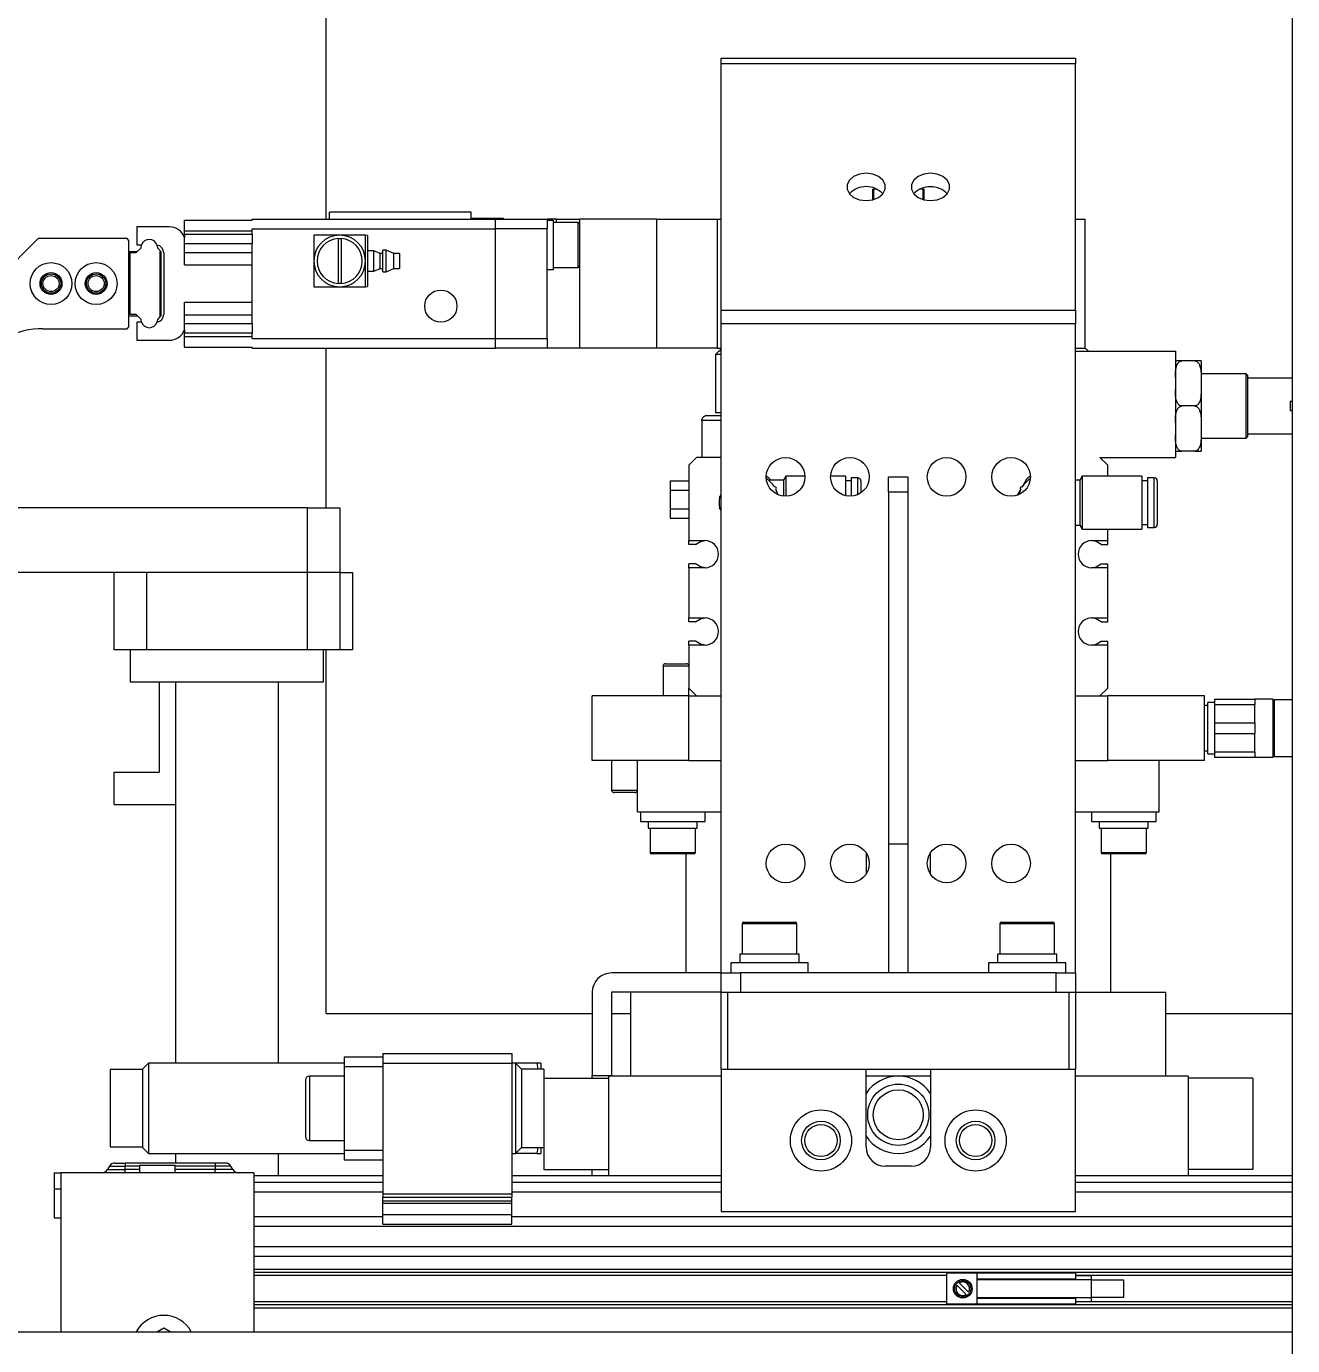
# Model space of a CAD drawing. Header units: millimetres. Extents: x 169 to 14583, y -399 to 10804.
# Drawn here: x 6304.8 to 6501.3, y 1994.6 to 2199.4 of the extents above; entities that cross this region are included whole.
import ezdxf

# ---------------------------------------------------------------- set-up
doc = ezdxf.new("R2010")
doc.units = ezdxf.units.MM
doc.header["$LTSCALE"] = 35
doc.layers.add('1', color=70, linetype='Continuous')
doc.styles.add('SLDTEXTSTYLE2', font='TXT', dxfattribs={"width": 0.7})
doc.dimstyles.new('SLDDIMSTYLE2', dxfattribs={"dimtxt": 105.988363, "dimasz": 26.25, "dimexe": 0, "dimexo": 0.0625, "dimgap": 26.497091, "dimtad": 0, "dimtih": 1, "dimtoh": 1, "dimdec": 0, "dimrnd": 1e-09, "dimzin": 12, "dimdsep": 46, "dimtxsty": 'SLDTEXTSTYLE2', "dimblk1": 'NONE', "dimblk2": 'NONE', "dimsah": 1, "dimcen": 0.09, "dimadec": 0, "dimazin": 3, "dimtfac": 1, "dimtdec": 3, "dimtofl": 0, "dimtmove": 0, "dimatfit": 3, "dimldrblk": 'NONE', "dimfxl": 0, "dimfrac": 2, "dimtolj": 1, "dimtzin": 12, "dimarcsym": 0})

# ---------------------------------------------------------------- blocks, each defined once
blk = doc.blocks.new('_D_5')
at = {"layer": '1'}
blk.add_line((6466.28, 3276.16), (4712.39, 3276.16), dxfattribs=at)
at = {"layer": '1', "insert": (4429.09, 3333.8), "char_height": 92.604, "attachment_point": 1, "style": 'SLDTEXTSTYLE2'}
blk.add_mtext('2200', dxfattribs=at)
blk = doc.blocks.new('_None')

msp = doc.modelspace()

# ---------------------------------------------------------------- linework, layer by layer
at = {"color": 7, "linetype": 'Continuous', "lineweight": 18}
for p, q in [((6501.279, 1076.159), (6501.279, 3276.159)), ((6351.279, 2169.459), (6351.279, 2366.159)), ((6412.579, 2194.459), (6467.579, 2194.459)), ((6412.579, 2193.58), (6412.579, 2194.459)), ((6467.579, 2193.58), (6412.579, 2193.58)), ((6412.579, 2155.338), (6412.579, 2193.58)), ((6467.579, 2194.459), (6467.579, 2193.58)), ((6467.579, 2155.338), (6467.579, 2193.58)), ((6436.079, 2174.109), (6436.079, 2172.459)), ((6436.079, 2174.109), (6436.293, 2174.109)), ((6436.293, 2172.519), (6436.293, 2174.109)), ((6436.729, 2174.109), (6436.293, 2174.109)), ((6443.864, 2174.109), (6443.428, 2174.109)), ((6443.864, 2174.109), (6443.864, 2172.519)), ((6443.864, 2174.109), (6444.079, 2174.109)), ((6444.079, 2172.459), (6444.079, 2174.109)), ((6373.779, 2170.559), (6351.779, 2170.559)), ((6351.779, 2169.459), (6351.779, 2170.559)), ((6373.779, 2169.459), (6373.779, 2170.559)), ((6329.279, 2169.309), (6339.779, 2169.309)), ((6329.279, 2167.659), (6329.279, 2169.309)), ((6339.779, 2169.309), (6339.779, 2169.459)), ((6339.779, 2169.459), (6377.579, 2169.459)), ((6378.779, 2169.559), (6373.779, 2169.559)), ((6377.579, 2167.959), (6377.579, 2169.459)), ((6377.579, 2169.459), (6385.579, 2169.459)), ((6378.779, 2169.459), (6378.779, 2169.559)), ((6385.579, 2169.459), (6385.579, 2167.959)), ((6387.008, 2169.459), (6385.579, 2169.459)), ((6386.579, 2169.259), (6385.579, 2169.259)), ((6386.579, 2161.659), (6386.579, 2169.259)), ((6390.379, 2168.959), (6386.579, 2168.959)), ((6387.008, 2168.959), (6387.008, 2169.459)), ((6387.008, 2169.459), (6390.579, 2169.459)), ((6390.379, 2162.989), (6390.379, 2168.959)), ((6402.609, 2169.459), (6390.579, 2169.459)), ((6390.579, 2169.459), (6390.579, 2168.759)), ((6390.579, 2168.759), (6390.579, 2163.13)), ((6402.609, 2149.459), (6402.609, 2169.459)), ((6402.609, 2169.459), (6411.976, 2169.459)), ((6411.976, 2169.459), (6411.976, 2149.459)), ((6411.976, 2169.459), (6412.579, 2169.459)), ((6467.579, 2169.459), (6469.079, 2169.459)), ((6469.079, 2149.459), (6469.079, 2169.459)), ((6306.579, 2166.459), (6300.579, 2160.459)), ((6320.379, 2166.459), (6306.579, 2166.459)), ((6320.679, 2166.159), (6320.379, 2166.459)), ((6321.879, 2168.259), (6321.879, 2165.459)), ((6326.929, 2168.259), (6321.879, 2168.259)), ((6329.279, 2167.659), (6339.779, 2167.659)), ((6329.279, 2167.11), (6329.279, 2167.659)), ((6329.279, 2167.11), (6329.279, 2166.612)), ((6329.279, 2167.11), (6339.779, 2167.11)), ((6329.279, 2162.361), (6329.279, 2166.612)), ((6339.779, 2167.959), (6377.579, 2167.959)), ((6339.779, 2167.659), (6339.779, 2167.959)), ((6339.779, 2167.11), (6339.779, 2167.659)), ((6339.779, 2167.11), (6339.779, 2165.661)), ((6349.379, 2166.959), (6349.379, 2162.959)), ((6353.379, 2166.959), (6349.379, 2166.959)), ((6353.129, 2166.459), (6353.629, 2166.459)), ((6353.129, 2166.459), (6353.129, 2166.45)), ((6353.129, 2166.45), (6353.129, 2159.468)), ((6357.379, 2166.959), (6353.379, 2166.959)), ((6353.629, 2166.459), (6353.629, 2166.45)), ((6353.629, 2166.45), (6353.629, 2159.468)), ((6357.679, 2166.933), (6357.379, 2166.959)), ((6357.379, 2162.959), (6357.379, 2166.959)), ((6357.679, 2166.933), (6357.679, 2158.985)), ((6377.579, 2150.959), (6377.579, 2167.959)), ((6385.579, 2167.959), (6377.579, 2167.959)), ((6385.579, 2150.959), (6385.579, 2167.959)), ((6320.679, 2152.759), (6320.679, 2166.159)), ((6320.679, 2164.459), (6322.015, 2164.459)), ((6320.879, 2164.259), (6321.815, 2164.259)), ((6320.879, 2154.659), (6320.879, 2164.259)), ((6321.815, 2164.259), (6322.579, 2165.023)), ((6321.879, 2165.459), (6322.644, 2165.459)), ((6322.579, 2165.023), (6322.644, 2165.459)), ((6325.018, 2165.445), (6325.078, 2165.024)), ((6325.078, 2165.024), (6325.479, 2164.624)), ((6325.479, 2164.624), (6325.479, 2154.294)), ((6325.479, 2164.459), (6325.679, 2164.459)), ((6325.679, 2154.459), (6325.679, 2164.459)), ((6326.079, 2164.209), (6326.079, 2154.709)), ((6329.279, 2165.661), (6339.779, 2165.661)), ((6329.279, 2164.293), (6339.779, 2164.293)), ((6339.779, 2164.293), (6339.779, 2165.661)), ((6339.779, 2162.361), (6339.779, 2164.293)), ((6358.697, 2164.559), (6357.679, 2164.559)), ((6359.679, 2164.109), (6358.697, 2164.559)), ((6358.697, 2161.359), (6358.697, 2164.559)), ((6360.579, 2164.659), (6360.079, 2164.659)), ((6360.079, 2161.259), (6360.079, 2164.659)), ((6361.779, 2164.109), (6360.579, 2164.659)), ((6360.579, 2161.259), (6360.579, 2164.659)), ((6329.279, 2162.361), (6339.779, 2162.361)), ((6339.779, 2156.557), (6339.779, 2162.361)), ((6349.379, 2162.959), (6349.379, 2158.959)), ((6357.379, 2158.959), (6357.379, 2162.959)), ((6360.079, 2164.109), (6359.679, 2164.109)), ((6359.679, 2161.809), (6359.679, 2164.109)), ((6362.679, 2164.109), (6361.779, 2164.109)), ((6361.779, 2161.809), (6361.779, 2164.109)), ((6362.679, 2164.109), (6362.679, 2161.809)), ((6390.379, 2161.959), (6390.379, 2162.989)), ((6390.579, 2163.13), (6390.579, 2162.159)), ((6390.579, 2162.159), (6390.579, 2149.459)), ((6357.679, 2161.359), (6358.697, 2161.359)), ((6358.697, 2161.359), (6359.679, 2161.809)), ((6359.679, 2161.809), (6360.079, 2161.809)), ((6360.079, 2161.259), (6360.579, 2161.259)), ((6360.579, 2161.259), (6361.779, 2161.809)), ((6361.779, 2161.809), (6362.679, 2161.809)), ((6385.579, 2161.659), (6386.579, 2161.659)), ((6386.579, 2161.959), (6390.379, 2161.959)), ((6349.379, 2158.959), (6353.379, 2158.959)), ((6353.129, 2159.468), (6353.129, 2159.459)), ((6353.629, 2159.459), (6353.129, 2159.459)), ((6353.379, 2158.959), (6357.379, 2158.959)), ((6353.629, 2159.468), (6353.629, 2159.459)), ((6357.379, 2158.959), (6357.679, 2158.985)), ((6329.279, 2156.557), (6339.779, 2156.557)), ((6329.279, 2152.306), (6329.279, 2156.557)), ((6339.779, 2154.625), (6339.779, 2156.557)), ((6320.679, 2154.459), (6322.015, 2154.459)), ((6321.815, 2154.659), (6320.879, 2154.659)), ((6322.579, 2153.894), (6321.815, 2154.659)), ((6325.479, 2154.294), (6325.078, 2153.893)), ((6325.479, 2154.459), (6325.679, 2154.459)), ((6329.279, 2154.625), (6339.779, 2154.625)), ((6339.779, 2153.257), (6339.779, 2154.625)), ((6412.579, 2155.338), (6467.579, 2155.338)), ((6412.579, 2153.216), (6412.579, 2155.338)), ((6467.579, 2155.338), (6467.579, 2153.216)), ((6307.326, 2152.459), (6320.379, 2152.459)), ((6320.379, 2152.459), (6320.679, 2152.759)), ((6321.879, 2153.459), (6321.879, 2150.659)), ((6322.644, 2153.459), (6321.879, 2153.459)), ((6322.644, 2153.459), (6322.579, 2153.894)), ((6325.078, 2153.893), (6325.018, 2153.473)), ((6329.279, 2153.257), (6339.779, 2153.257)), ((6329.279, 2152.306), (6329.279, 2151.808)), ((6339.779, 2153.257), (6339.779, 2151.808)), ((6467.579, 2153.216), (6412.579, 2153.216)), ((6412.579, 2052.459), (6412.579, 2153.216)), ((6467.579, 2052.459), (6467.579, 2153.216)), ((6321.879, 2150.659), (6326.929, 2150.659)), ((6329.279, 2151.808), (6339.779, 2151.808)), ((6329.279, 2151.259), (6329.279, 2151.808)), ((6329.279, 2151.259), (6339.779, 2151.259)), ((6329.279, 2149.609), (6329.279, 2151.259)), ((6339.779, 2151.259), (6339.779, 2151.808)), ((6339.779, 2150.959), (6339.779, 2151.259)), ((6339.779, 2150.959), (6377.579, 2150.959)), ((6377.579, 2149.459), (6377.579, 2150.959)), ((6377.579, 2150.959), (6385.579, 2150.959)), ((6385.579, 2150.959), (6385.579, 2149.459)), ((6329.279, 2149.609), (6339.779, 2149.609)), ((6339.779, 2149.459), (6339.779, 2149.609)), ((6339.779, 2149.459), (6377.579, 2149.459)), ((6351.279, 2124.634), (6351.279, 2149.459)), ((6385.579, 2149.459), (6377.579, 2149.459)), ((6390.579, 2149.459), (6385.579, 2149.459)), ((6402.609, 2149.459), (6390.579, 2149.459)), ((6411.976, 2149.459), (6402.609, 2149.459)), ((6411.707, 2148.459), (6411.707, 2139.459)), ((6412.579, 2148.459), (6411.707, 2148.459)), ((6411.976, 2149.459), (6412.579, 2149.459)), ((6467.579, 2149.459), (6469.079, 2149.459)), ((6467.579, 2148.959), (6483.079, 2148.959)), ((6469.579, 2148.959), (6469.079, 2149.459)), ((6483.079, 2148.959), (6483.079, 2132.459)), ((6486.079, 2147.459), (6484.079, 2147.459)), ((6487.079, 2147.459), (6487.079, 2144.895)), ((6494.079, 2145.459), (6487.079, 2145.459)), ((6487.079, 2144.895), (6487.079, 2143.023)), ((6494.279, 2145.259), (6494.079, 2145.459)), ((6494.079, 2140.459), (6494.079, 2145.459)), ((6494.279, 2145.259), (6494.279, 2140.459)), ((6501.279, 2144.759), (6494.279, 2144.759)), ((6487.079, 2143.023), (6487.079, 2137.895)), ((6486.079, 2140.459), (6484.079, 2140.459)), ((6494.079, 2135.459), (6494.079, 2140.459)), ((6494.279, 2140.459), (6494.279, 2135.659)), ((6501.279, 2141.159), (6500.879, 2141.159)), ((6500.879, 2141.159), (6500.879, 2139.759)), ((6500.879, 2139.759), (6501.279, 2139.759)), ((6409.581, 2138.209), (6409.581, 2132.459)), ((6412.579, 2138.209), (6409.581, 2138.209)), ((6410.079, 2138.915), (6410.079, 2138.916)), ((6410.329, 2138.959), (6412.579, 2138.959)), ((6411.707, 2139.459), (6412.579, 2139.459)), ((6487.079, 2137.895), (6487.079, 2136.023)), ((6487.079, 2136.023), (6487.079, 2133.459)), ((6494.079, 2135.459), (6494.279, 2135.659)), ((6494.279, 2136.159), (6501.279, 2136.159)), ((6486.079, 2133.459), (6484.079, 2133.459)), ((6487.079, 2135.459), (6494.079, 2135.459)), ((6408.779, 2132.459), (6407.579, 2131.259)), ((6412.579, 2132.459), (6408.779, 2132.459)), ((6472.579, 2131.259), (6471.379, 2132.459)), ((6471.379, 2132.459), (6483.079, 2132.459)), ((6407.579, 2131.259), (6407.579, 2119.559)), ((6422.619, 2129.559), (6422.273, 2128.959)), ((6425.577, 2129.559), (6422.619, 2129.559)), ((6422.619, 2129.559), (6422.619, 2126.459)), ((6431.879, 2129.559), (6429.58, 2129.559)), ((6431.879, 2129.559), (6431.879, 2126.542)), ((6438.579, 2129.459), (6441.579, 2129.459)), ((6438.579, 2127.077), (6438.579, 2129.459)), ((6441.579, 2129.459), (6441.579, 2127.077)), ((6468.619, 2129.559), (6468.273, 2128.959)), ((6477.879, 2129.559), (6468.619, 2129.559)), ((6468.619, 2129.559), (6468.619, 2121.359)), ((6472.579, 2129.559), (6472.579, 2131.259)), ((6477.879, 2129.559), (6477.879, 2121.359)), ((6404.679, 2128.846), (6404.679, 2127.402)), ((6404.679, 2128.846), (6407.579, 2128.846)), ((6404.679, 2127.402), (6404.679, 2124.516)), ((6404.679, 2127.402), (6407.579, 2127.402)), ((6422.273, 2128.959), (6419.907, 2128.959)), ((6420.141, 2129.155), (6420.254, 2128.959)), ((6422.273, 2128.959), (6422.273, 2126.475)), ((6432.779, 2128.854), (6431.879, 2128.854)), ((6433.779, 2129.309), (6432.779, 2129.309)), ((6432.779, 2129.309), (6432.779, 2126.466)), ((6433.779, 2126.709), (6433.779, 2129.309)), ((6434.279, 2128.809), (6434.279, 2126.987)), ((6458.554, 2126.622), (6459.082, 2127.536)), ((6459.282, 2127.882), (6460.017, 2129.155)), ((6468.273, 2128.959), (6467.579, 2128.959)), ((6468.273, 2128.959), (6468.273, 2121.959)), ((6478.779, 2128.854), (6477.879, 2128.854)), ((6479.779, 2129.309), (6478.779, 2129.309)), ((6478.779, 2129.309), (6478.779, 2121.609)), ((6479.779, 2121.609), (6479.779, 2129.309)), ((6480.279, 2128.809), (6480.279, 2122.109)), ((6412.346, 2126.262), (6412.579, 2126.665)), ((6438.579, 2127.077), (6438.579, 2072.459)), ((6441.579, 2127.077), (6438.579, 2127.077)), ((6441.579, 2127.077), (6441.579, 2072.459)), ((6348.379, 2124.634), (6285.122, 2124.634)), ((6348.379, 2114.634), (6348.379, 2124.634)), ((6348.379, 2124.634), (6353.379, 2124.634)), ((6353.379, 2124.634), (6353.379, 2114.634)), ((6404.679, 2124.516), (6407.579, 2124.516)), ((6404.679, 2124.516), (6404.679, 2123.072)), ((6412.579, 2124.253), (6412.346, 2124.655)), ((6404.679, 2123.072), (6407.579, 2123.072)), ((6467.579, 2121.959), (6468.273, 2121.959)), ((6468.273, 2121.959), (6468.619, 2121.359)), ((6468.619, 2121.359), (6477.879, 2121.359)), ((6472.579, 2119.559), (6472.579, 2121.359)), ((6477.879, 2122.064), (6478.779, 2122.064)), ((6478.779, 2121.609), (6479.779, 2121.609)), ((6407.579, 2119.559), (6410.079, 2119.559)), ((6407.579, 2118.959), (6407.579, 2119.559)), ((6470.079, 2119.559), (6472.579, 2119.559)), ((6472.579, 2118.959), (6472.579, 2119.559)), ((6408.609, 2118.959), (6407.579, 2118.959)), ((6471.548, 2118.959), (6472.579, 2118.959)), ((6408.609, 2115.959), (6407.579, 2115.959)), ((6407.579, 2115.359), (6407.579, 2115.959)), ((6407.579, 2115.359), (6407.579, 2107.559)), ((6410.079, 2115.359), (6407.579, 2115.359)), ((6472.579, 2115.359), (6470.079, 2115.359)), ((6471.548, 2115.959), (6472.579, 2115.959)), ((6472.579, 2115.359), (6472.579, 2115.959)), ((6472.579, 2107.559), (6472.579, 2115.359)), ((6348.379, 2114.634), (6285.122, 2114.634)), ((6318.379, 2102.634), (6318.379, 2114.634)), ((6323.379, 2114.634), (6323.379, 2102.634)), ((6348.379, 2114.634), (6323.379, 2114.634)), ((6353.379, 2114.634), (6348.379, 2114.634)), ((6348.379, 2102.634), (6348.379, 2114.634)), ((6353.379, 2114.634), (6355.379, 2114.634)), ((6353.379, 2114.634), (6353.379, 2102.634)), ((6355.379, 2114.634), (6355.379, 2102.634)), ((6407.579, 2107.559), (6410.079, 2107.559)), ((6407.579, 2106.959), (6407.579, 2107.559)), ((6408.609, 2106.959), (6407.579, 2106.959)), ((6470.079, 2107.559), (6472.579, 2107.559)), ((6471.548, 2106.959), (6472.579, 2106.959)), ((6472.579, 2106.959), (6472.579, 2107.559)), ((6407.579, 2103.359), (6407.579, 2103.959)), ((6408.609, 2103.959), (6407.579, 2103.959)), ((6407.579, 2103.359), (6407.579, 2096.659)), ((6410.079, 2103.359), (6407.579, 2103.359)), ((6472.579, 2103.359), (6470.079, 2103.359)), ((6471.548, 2103.959), (6472.579, 2103.959)), ((6472.579, 2103.359), (6472.579, 2103.959)), ((6472.579, 2096.659), (6472.579, 2103.359)), ((6323.379, 2102.634), (6318.379, 2102.634)), ((6320.879, 2102.634), (6320.879, 2097.634)), ((6348.379, 2102.634), (6323.379, 2102.634)), ((6353.379, 2102.634), (6348.379, 2102.634)), ((6350.879, 2097.634), (6350.879, 2102.634)), ((6351.279, 2046.159), (6351.279, 2102.634)), ((6355.379, 2102.634), (6353.379, 2102.634)), ((6403.579, 2100.059), (6403.579, 2095.459)), ((6406.762, 2100.059), (6403.579, 2100.059)), ((6403.979, 2100.459), (6406.525, 2100.459)), ((6406.525, 2100.459), (6407.179, 2100.459)), ((6407.579, 2100.059), (6406.762, 2100.059)), ((6320.879, 2097.634), (6349.502, 2097.634)), ((6325.379, 2097.634), (6325.379, 2083.634)), ((6327.879, 2097.634), (6327.879, 2038.459)), ((6343.879, 2038.459), (6343.879, 2097.634)), ((6349.502, 2097.634), (6350.879, 2097.634)), ((6407.579, 2095.459), (6407.579, 2096.659)), ((6407.579, 2096.659), (6408.779, 2095.459)), ((6471.379, 2095.459), (6472.579, 2096.659)), ((6392.579, 2085.459), (6392.579, 2095.459)), ((6407.579, 2095.459), (6392.579, 2095.459)), ((6407.579, 2085.459), (6407.579, 2095.459)), ((6407.579, 2095.459), (6408.779, 2095.459)), ((6408.779, 2095.459), (6412.579, 2095.459)), ((6467.579, 2095.459), (6471.379, 2095.459)), ((6471.379, 2095.459), (6472.579, 2095.459)), ((6472.579, 2085.459), (6472.579, 2095.459)), ((6487.579, 2095.459), (6472.579, 2095.459)), ((6487.579, 2085.459), (6487.579, 2095.459)), ((6489.129, 2094.959), (6495.429, 2094.959)), ((6489.129, 2094.959), (6489.129, 2094.155)), ((6498.229, 2094.959), (6495.429, 2094.959)), ((6495.429, 2094.959), (6495.429, 2094.155)), ((6498.429, 2094.759), (6498.229, 2094.959)), ((6498.229, 2094.959), (6498.229, 2085.959)), ((6501.279, 2094.859), (6498.429, 2094.859)), ((6498.429, 2094.859), (6498.429, 2086.059)), ((6488.129, 2093.959), (6487.579, 2093.959)), ((6489.129, 2094.449), (6488.129, 2094.449)), ((6488.129, 2090.459), (6488.129, 2094.449)), ((6489.129, 2094.155), (6495.429, 2094.155)), ((6489.129, 2094.155), (6489.129, 2091.262)), ((6495.429, 2092.709), (6495.429, 2094.155)), ((6495.429, 2091.262), (6495.429, 2092.709)), ((6488.129, 2086.469), (6488.129, 2090.459)), ((6489.129, 2091.262), (6495.429, 2091.262)), ((6489.129, 2091.262), (6489.129, 2089.655)), ((6495.429, 2091.262), (6495.429, 2089.655)), ((6489.129, 2089.655), (6495.429, 2089.655)), ((6489.129, 2089.655), (6489.129, 2086.762)), ((6495.429, 2088.209), (6495.429, 2089.655)), ((6487.579, 2086.959), (6488.129, 2086.959)), ((6488.129, 2086.469), (6489.129, 2086.469)), ((6489.129, 2086.762), (6495.429, 2086.762)), ((6489.129, 2086.762), (6489.129, 2085.959)), ((6495.429, 2086.762), (6495.429, 2088.209)), ((6495.429, 2086.762), (6495.429, 2085.959)), ((6407.579, 2085.459), (6392.579, 2085.459)), ((6395.579, 2085.459), (6395.579, 2080.859)), ((6399.579, 2077.459), (6399.579, 2085.459)), ((6407.579, 2085.459), (6412.579, 2085.459)), ((6467.579, 2085.459), (6472.579, 2085.459)), ((6487.579, 2085.459), (6472.579, 2085.459)), ((6480.579, 2077.459), (6480.579, 2085.459)), ((6489.129, 2085.959), (6495.429, 2085.959)), ((6495.429, 2085.959), (6498.229, 2085.959)), ((6498.229, 2085.959), (6498.429, 2086.159)), ((6498.429, 2086.059), (6501.279, 2086.059)), ((6318.379, 2078.634), (6318.379, 2083.634)), ((6318.379, 2083.634), (6325.379, 2083.634)), ((6395.579, 2080.859), (6399.568, 2080.859)), ((6399.179, 2080.459), (6395.979, 2080.459)), ((6399.568, 2080.859), (6399.579, 2080.859)), ((6318.379, 2078.634), (6327.879, 2078.634)), ((6399.579, 2077.459), (6412.579, 2077.459)), ((6400.079, 2077.459), (6400.079, 2075.959)), ((6410.079, 2075.959), (6410.079, 2077.459)), ((6467.579, 2077.459), (6480.579, 2077.459)), ((6470.079, 2077.459), (6470.079, 2075.959)), ((6480.079, 2075.959), (6480.079, 2077.459)), ((6400.079, 2075.959), (6410.079, 2075.959)), ((6401.279, 2075.959), (6401.279, 2074.959)), ((6401.279, 2074.959), (6408.879, 2074.959)), ((6401.579, 2074.959), (6401.579, 2071.159)), ((6408.579, 2071.159), (6408.579, 2074.959)), ((6408.879, 2074.959), (6408.879, 2075.959)), ((6470.079, 2075.959), (6480.079, 2075.959)), ((6471.279, 2075.959), (6471.279, 2074.959)), ((6471.279, 2074.959), (6478.879, 2074.959)), ((6471.579, 2074.959), (6471.579, 2071.159)), ((6478.579, 2071.159), (6478.579, 2074.959)), ((6478.879, 2074.959), (6478.879, 2075.959)), ((6441.579, 2072.459), (6438.579, 2072.459)), ((6438.579, 2072.459), (6438.579, 2052.459)), ((6441.579, 2072.459), (6441.579, 2052.459)), ((6401.579, 2071.159), (6405.079, 2071.159)), ((6405.079, 2070.959), (6401.779, 2070.959)), ((6405.079, 2071.159), (6408.579, 2071.159)), ((6408.379, 2070.959), (6405.079, 2070.959)), ((6407.079, 2070.959), (6407.079, 2052.459)), ((6435.079, 2071.117), (6435.079, 2067.801)), ((6445.079, 2067.801), (6445.079, 2071.117)), ((6471.579, 2071.159), (6475.079, 2071.159)), ((6475.079, 2070.959), (6471.779, 2070.959)), ((6473.079, 2049.459), (6473.079, 2070.959)), ((6475.079, 2071.159), (6478.579, 2071.159)), ((6478.379, 2070.959), (6475.079, 2070.959)), ((6415.829, 2060.109), (6415.829, 2055.359)), ((6420.079, 2060.109), (6415.829, 2060.109)), ((6416.079, 2060.359), (6420.079, 2060.359)), ((6420.079, 2060.359), (6424.079, 2060.359)), ((6424.329, 2060.109), (6420.079, 2060.109)), ((6424.329, 2055.359), (6424.329, 2060.109)), ((6455.829, 2060.109), (6455.829, 2055.359)), ((6460.079, 2060.109), (6455.829, 2060.109)), ((6456.079, 2060.359), (6460.079, 2060.359)), ((6460.079, 2060.359), (6464.079, 2060.359)), ((6464.329, 2060.109), (6460.079, 2060.109)), ((6464.329, 2055.359), (6464.329, 2060.109)), ((6414.079, 2054.059), (6414.079, 2052.459)), ((6426.079, 2054.059), (6414.079, 2054.059)), ((6415.479, 2055.359), (6415.479, 2054.059)), ((6424.679, 2055.359), (6415.479, 2055.359)), ((6424.679, 2054.059), (6424.679, 2055.359)), ((6426.079, 2052.459), (6426.079, 2054.059)), ((6454.079, 2054.059), (6454.079, 2052.459)), ((6466.079, 2054.059), (6454.079, 2054.059)), ((6455.479, 2055.359), (6455.479, 2054.059)), ((6464.679, 2055.359), (6455.479, 2055.359)), ((6464.679, 2054.059), (6464.679, 2055.359)), ((6466.079, 2052.459), (6466.079, 2054.059)), ((6412.579, 2052.459), (6395.579, 2052.459)), ((6412.579, 2049.459), (6412.579, 2052.459)), ((6412.579, 2052.459), (6415.579, 2052.459)), ((6415.579, 2052.459), (6415.579, 2049.459)), ((6464.579, 2052.459), (6415.579, 2052.459)), ((6464.579, 2049.459), (6464.579, 2052.459)), ((6464.579, 2052.459), (6467.579, 2052.459)), ((6467.579, 2052.459), (6467.579, 2049.459)), ((6392.579, 2049.459), (6392.579, 2036.53)), ((6395.579, 2049.459), (6395.579, 2036.53)), ((6412.579, 2049.459), (6395.579, 2049.459)), ((6398.579, 2036.459), (6398.579, 2049.459)), ((6412.579, 2037.459), (6412.579, 2049.459)), ((6412.579, 2049.459), (6413.579, 2049.459)), ((6413.579, 2049.459), (6413.579, 2037.459)), ((6413.579, 2049.459), (6466.579, 2049.459)), ((6466.579, 2037.459), (6466.579, 2049.459)), ((6466.579, 2049.459), (6467.579, 2049.459)), ((6467.579, 2049.459), (6481.579, 2049.459)), ((6467.579, 2049.459), (6467.579, 2037.459)), ((6481.579, 2036.459), (6481.579, 2049.459)), ((6351.279, 2046.159), (6392.579, 2046.159)), ((6395.579, 2046.159), (6398.579, 2046.159)), ((6481.579, 2046.159), (6501.279, 2046.159)), ((6354.079, 2039.459), (6354.079, 2037.959)), ((6354.079, 2039.459), (6360.079, 2039.459)), ((6360.079, 2039.959), (6360.079, 2038.459)), ((6360.079, 2039.959), (6380.079, 2039.959)), ((6380.079, 2039.959), (6380.079, 2038.459)), ((6322.779, 2037.459), (6317.779, 2037.459)), ((6317.779, 2037.459), (6317.779, 2025.459)), ((6323.699, 2038.459), (6322.779, 2037.539)), ((6322.779, 2037.539), (6322.779, 2025.379)), ((6354.079, 2038.459), (6323.699, 2038.459)), ((6323.699, 2038.459), (6323.699, 2024.459)), ((6354.079, 2037.959), (6360.079, 2037.959)), ((6354.079, 2037.959), (6354.079, 2024.959)), ((6360.079, 2038.459), (6380.079, 2038.459)), ((6360.079, 2038.459), (6360.079, 2018.166)), ((6380.659, 2038.459), (6380.079, 2038.459)), ((6380.079, 2038.459), (6380.079, 2018.166)), ((6381.579, 2037.539), (6380.659, 2038.459)), ((6380.659, 2038.459), (6380.659, 2024.459)), ((6383.953, 2038.459), (6380.704, 2038.459)), ((6385.079, 2037.559), (6381.579, 2037.559)), ((6381.579, 2037.559), (6381.579, 2025.359)), ((6383.953, 2038.459), (6384.114, 2037.559)), ((6384.579, 2038.459), (6383.953, 2038.459)), ((6384.579, 2038.459), (6384.579, 2037.559)), ((6385.079, 2037.559), (6385.079, 2036.159)), ((6412.579, 2037.459), (6412.579, 2015.459)), ((6413.579, 2037.459), (6412.579, 2037.459)), ((6466.579, 2037.459), (6413.579, 2037.459)), ((6435.079, 2025.459), (6435.079, 2037.459)), ((6445.079, 2037.459), (6445.079, 2025.459)), ((6467.579, 2037.459), (6466.579, 2037.459)), ((6467.579, 2015.459), (6467.579, 2037.459)), ((6348.079, 2035.859), (6348.079, 2027.059)), ((6354.079, 2036.459), (6348.679, 2036.459)), ((6348.679, 2036.459), (6348.679, 2026.459)), ((6385.079, 2036.159), (6395.079, 2036.159)), ((6385.079, 2036.159), (6385.079, 2021.959)), ((6392.579, 2036.53), (6395.579, 2036.53)), ((6392.579, 2036.159), (6392.579, 2036.53)), ((6412.579, 2036.459), (6395.079, 2036.459)), ((6395.079, 2036.459), (6395.079, 2020.959)), ((6445.079, 2036.459), (6435.079, 2036.459)), ((6485.079, 2036.459), (6467.579, 2036.459)), ((6485.079, 2036.459), (6485.079, 2020.959)), ((6495.079, 2036.159), (6485.079, 2036.159)), ((6495.079, 2036.159), (6495.079, 2021.959)), ((6317.779, 2025.459), (6322.779, 2025.459)), ((6322.779, 2025.379), (6323.699, 2024.459)), ((6348.679, 2026.459), (6354.079, 2026.459)), ((6354.079, 2024.959), (6360.079, 2024.959)), ((6354.079, 2024.959), (6354.079, 2023.459)), ((6380.659, 2024.459), (6381.579, 2025.379)), ((6381.579, 2025.359), (6385.079, 2025.359)), ((6384.114, 2025.359), (6383.953, 2024.459)), ((6384.579, 2025.359), (6384.579, 2024.459)), ((6318.522, 2022.959), (6320.079, 2022.959)), ((6334.079, 2022.959), (6320.079, 2022.959)), ((6320.079, 2022.959), (6320.079, 2022.459)), ((6323.699, 2024.459), (6354.079, 2024.459)), ((6327.879, 2024.459), (6327.879, 2022.959)), ((6334.079, 2022.959), (6334.079, 2022.459)), ((6335.635, 2022.959), (6334.079, 2022.959)), ((6343.879, 2020.959), (6343.879, 2024.459)), ((6354.079, 2023.459), (6360.079, 2023.459)), ((6380.079, 2024.459), (6380.659, 2024.459)), ((6383.953, 2024.459), (6380.704, 2024.459)), ((6383.953, 2024.459), (6384.579, 2024.459)), ((6309.079, 2021.459), (6309.079, 2018.959)), ((6309.079, 2021.459), (6310.079, 2021.459)), ((6340.079, 2021.459), (6310.079, 2021.459)), ((6310.079, 2021.459), (6310.079, 1996.779)), ((6317.656, 2022.459), (6317.367, 2021.959)), ((6317.367, 2021.959), (6320.079, 2021.959)), ((6317.656, 2022.459), (6320.079, 2022.459)), ((6320.079, 2021.959), (6320.079, 2022.459)), ((6322.329, 2022.459), (6320.079, 2022.459)), ((6320.079, 2021.459), (6320.079, 2021.959)), ((6322.329, 2021.959), (6320.079, 2021.959)), ((6322.329, 2022.659), (6322.329, 2021.459)), ((6322.329, 2022.659), (6327.829, 2022.659)), ((6327.829, 2021.459), (6327.829, 2022.659)), ((6334.079, 2022.459), (6327.829, 2022.459)), ((6334.079, 2021.959), (6327.829, 2021.959)), ((6334.079, 2022.459), (6334.079, 2021.959)), ((6336.501, 2022.459), (6334.079, 2022.459)), ((6334.079, 2021.459), (6334.079, 2021.959)), ((6336.79, 2021.959), (6334.079, 2021.959)), ((6336.79, 2021.959), (6336.501, 2022.459)), ((6340.079, 2021.459), (6340.079, 1996.779)), ((6360.079, 2020.959), (6340.079, 2020.959)), ((6395.079, 2020.959), (6380.079, 2020.959)), ((6385.079, 2021.959), (6395.079, 2021.959)), ((6392.579, 2020.959), (6392.579, 2021.959)), ((6412.579, 2020.959), (6395.079, 2020.959)), ((6442.079, 2022.459), (6438.079, 2022.459)), ((6485.079, 2020.959), (6467.579, 2020.959)), ((6495.079, 2021.959), (6485.079, 2021.959)), ((6501.279, 2020.959), (6485.079, 2020.959)), ((6309.079, 2018.959), (6310.079, 2018.959)), ((6309.079, 2018.959), (6309.079, 2014.459)), ((6360.079, 2019.959), (6340.079, 2019.959)), ((6412.579, 2019.959), (6380.079, 2019.959)), ((6501.279, 2019.959), (6467.579, 2019.959)), ((6360.079, 2018.459), (6340.079, 2018.459)), ((6360.079, 2018.166), (6360.079, 2017.666)), ((6360.079, 2018.166), (6380.079, 2018.166)), ((6360.079, 2017.666), (6380.079, 2017.666)), ((6360.079, 2017.105), (6360.079, 2017.666)), ((6360.079, 2017.105), (6380.079, 2017.105)), ((6360.079, 2016.752), (6360.079, 2017.105)), ((6360.079, 2016.752), (6380.079, 2016.752)), ((6360.079, 2014.959), (6360.079, 2016.752)), ((6412.579, 2018.459), (6380.079, 2018.459)), ((6380.079, 2018.166), (6380.079, 2017.666)), ((6380.079, 2017.105), (6380.079, 2017.666)), ((6380.079, 2016.752), (6380.079, 2017.105)), ((6380.079, 2014.959), (6380.079, 2016.752)), ((6501.279, 2018.459), (6467.579, 2018.459)), ((6360.079, 2014.959), (6380.079, 2014.959)), ((6360.079, 2013.459), (6360.079, 2014.959)), ((6380.079, 2013.459), (6380.079, 2014.959)), ((6412.579, 2015.459), (6467.579, 2015.459)), ((6309.079, 2014.459), (6310.079, 2014.459)), ((6360.079, 2014.608), (6340.079, 2014.608)), ((6501.279, 2013.134), (6340.079, 2013.134)), ((6360.079, 2013.459), (6380.079, 2013.459)), ((6501.279, 2014.608), (6380.079, 2014.608)), ((6501.279, 2009.959), (6340.079, 2009.959)), ((6501.279, 2008.459), (6340.079, 2008.459)), ((6501.279, 2006.459), (6340.079, 2006.459)), ((6501.279, 2005.959), (6340.079, 2005.959)), ((6447.579, 2005.499), (6340.079, 2005.499)), ((6447.579, 2005.959), (6447.579, 2005.859)), ((6447.579, 2005.859), (6447.579, 2001.059)), ((6452.279, 2005.859), (6447.579, 2005.859)), ((6450.456, 2004.859), (6449.701, 2004.859)), ((6452.279, 2005.859), (6452.279, 2001.059)), ((6467.579, 2005.859), (6452.279, 2005.859)), ((6467.579, 2004.959), (6452.279, 2004.959)), ((6470.079, 2004.859), (6452.279, 2004.859)), ((6467.579, 2005.959), (6467.579, 2005.859)), ((6467.579, 2005.859), (6467.579, 2004.959)), ((6501.279, 2005.499), (6467.579, 2005.499)), ((6470.079, 2005.459), (6467.579, 2005.459)), ((6470.079, 2004.859), (6470.079, 2005.459)), ((6470.079, 2002.059), (6470.079, 2004.859)), ((6475.079, 2004.809), (6470.079, 2004.809)), ((6475.079, 2002.109), (6475.079, 2004.809)), ((6449.181, 2004.003), (6450.623, 2002.561)), ((6450.977, 2002.915), (6449.534, 2004.357)), ((6447.579, 2001.419), (6340.079, 2001.419)), ((6501.279, 2000.959), (6340.079, 2000.959)), ((6501.279, 2000.459), (6340.079, 2000.459)), ((6452.279, 2001.059), (6447.579, 2001.059)), ((6447.579, 2001.059), (6447.579, 2000.959)), ((6450.456, 2002.059), (6449.701, 2002.059)), ((6470.079, 2002.059), (6452.279, 2002.059)), ((6467.579, 2001.959), (6452.279, 2001.959)), ((6467.579, 2001.059), (6452.279, 2001.059)), ((6467.579, 2001.959), (6467.579, 2001.059)), ((6467.579, 2001.459), (6470.079, 2001.459)), ((6501.279, 2001.419), (6467.579, 2001.419)), ((6467.579, 2001.059), (6467.579, 2000.959)), ((6475.079, 2002.109), (6470.079, 2002.109)), ((6470.079, 2001.459), (6470.079, 2002.059)), ((5301.279, 1996.779), (6501.279, 1996.779)), ((6326.079, 1997.346), (6325.097, 1996.779)), ((6327.06, 1996.779), (6326.079, 1997.346))]:
    msp.add_line(p, q, dxfattribs=at)
at = {"color": 7, "linetype": 'Continuous', "lineweight": 18, "flags": 128}
for points in [[(6435.079, 2172.338), (6436.105, 2172.466), (6437.007, 2172.834), (6437.677, 2173.398), (6438.033, 2174.091), (6438.033, 2174.827), (6437.677, 2175.52), (6437.007, 2176.084), (6436.105, 2176.452), (6435.079, 2176.58), (6434.053, 2176.452), (6433.15, 2176.084), (6432.481, 2175.52), (6432.124, 2174.827), (6432.124, 2174.091), (6432.481, 2173.398), (6433.15, 2172.834), (6434.053, 2172.466), (6435.079, 2172.338)], [(6445.079, 2176.58), (6444.053, 2176.452), (6443.15, 2176.084), (6442.481, 2175.52), (6442.124, 2174.827), (6442.124, 2174.091), (6442.481, 2173.398), (6443.15, 2172.834), (6444.053, 2172.466), (6445.079, 2172.338), (6446.105, 2172.466), (6447.007, 2172.834), (6447.677, 2173.398), (6448.033, 2174.091), (6448.033, 2174.827), (6447.677, 2175.52), (6447.007, 2176.084), (6446.105, 2176.452), (6445.079, 2176.58)], [(6421.405, 2126.698), (6421.291, 2127.041), (6421.072, 2127.534)], [(6459.085, 2127.534), (6458.866, 2127.041), (6458.753, 2126.698)], [(6408.609, 2118.959), (6409.361, 2119.433), (6410.079, 2119.559)], [(6471.548, 2118.959), (6470.796, 2119.433), (6470.079, 2119.559)], [(6410.079, 2115.359), (6409.361, 2115.485), (6408.609, 2115.959)], [(6470.079, 2115.359), (6470.796, 2115.485), (6471.548, 2115.959)], [(6408.609, 2106.959), (6409.361, 2107.433), (6410.079, 2107.559)], [(6471.548, 2106.959), (6470.796, 2107.433), (6470.079, 2107.559)], [(6410.079, 2103.359), (6409.361, 2103.485), (6408.609, 2103.959)], [(6470.079, 2103.359), (6470.796, 2103.485), (6471.548, 2103.959)]]:
    msp.add_lwpolyline(points, dxfattribs=at)
at = {"color": 7, "linetype": 'Continuous', "lineweight": 18}
for centre, radius in [((6308.579, 2159.459), 3.25), ((6315.579, 2159.459), 3.25), ((6308.579, 2159.459), 1.7), ((6308.579, 2159.459), 1.5), ((6308.579, 2159.459), 1.25), ((6315.579, 2159.459), 1.7), ((6315.579, 2159.459), 1.5), ((6315.579, 2159.459), 1.25), ((6369.079, 2155.959), 2.5), ((6422.579, 2129.459), 3), ((6432.579, 2129.459), 3), ((6447.579, 2129.459), 3), ((6457.579, 2129.459), 3), ((6422.579, 2069.459), 3), ((6432.579, 2069.459), 3), ((6447.579, 2069.459), 3), ((6457.579, 2069.459), 3), ((6440.079, 2030.459), 4.75), ((6440.079, 2030.459), 3.875), ((6428.079, 2026.459), 4.75), ((6452.079, 2026.459), 4.75), ((6428.079, 2026.459), 3), ((6452.079, 2026.459), 3), ((6428.079, 2026.459), 2.5), ((6452.079, 2026.459), 2.5), ((6450.079, 2003.459), 1.45), ((6450.079, 2003.459), 1.25)]:
    msp.add_circle(centre, radius, dxfattribs=at)
for centre, radius, start, end in [((6435.079, 2170.912), 3.596, 43.73966, 136.26034), ((6444.939, 2171.09), 3.372, 87.61867, 136.79664), ((6445.219, 2171.09), 3.372, 43.20336, 92.38133), ((6390.379, 2168.759), 0.2, 0, 90), ((6323.829, 2165.059), 1.25, 17.96882, 161.33708), ((6326.929, 2165.759), 2.5, 19.94844, 90), ((6353.379, 2162.959), 4, 90, 180), ((6353.379, 2162.959), 3.5, 94.09604, 265.90396), ((6353.379, 2162.959), 4, 0, 90), ((6353.379, 2162.959), 3.5, 274.09604, 85.90396), ((6324.829, 2164.209), 1.25, 0, 81.3021), ((6353.379, 2162.959), 4, 180, 270), ((6353.379, 2162.959), 4, 270, 0), ((6390.379, 2162.159), 0.2, 270, 360), ((6324.829, 2154.709), 1.25, 278.6979, 0), ((6307.326, 2139.459), 13, 90, 142.02013), ((6323.829, 2153.859), 1.25, 198.66292, 342.03118), ((6326.929, 2153.159), 2.5, 270, 340.05156), ((6410.329, 2138.209), 0.75, 90, 109.49886), ((6417.079, 2125.459), 4.8, 50.36413, 58.59007), ((6463.079, 2125.459), 4.8, 121.40993, 129.63587), ((6417.079, 2125.459), 4.5, 32.54669, 56.0695), ((6420.976, 2127.709), 0.2, 298.72666, 121.27334), ((6433.779, 2128.809), 0.5, 0, 90), ((6459.182, 2127.709), 0.2, 58.72666, 241.27334), ((6463.079, 2125.459), 4.5, 123.9305, 147.45331), ((6479.779, 2128.809), 0.5, 0, 90), ((6417.079, 2125.459), 4.8, 170.36413, 189.63587), ((6479.779, 2122.109), 0.5, 270, 0), ((6410.079, 2117.459), 2.1, 270, 90), ((6470.079, 2117.459), 2.1, 90, 270), ((6410.079, 2105.459), 2.1, 270, 90), ((6470.079, 2105.459), 2.1, 90, 270), ((6403.979, 2100.059), 0.4, 90, 180), ((6407.179, 2100.059), 0.4, 0, 90), ((6395.979, 2080.859), 0.4, 180, 270), ((6399.179, 2080.859), 0.4, 270, 0), ((6401.779, 2071.159), 0.2, 180, 270), ((6408.379, 2071.159), 0.2, 270, 0), ((6471.779, 2071.159), 0.2, 180, 270), ((6478.379, 2071.159), 0.2, 270, 0), ((6416.079, 2060.109), 0.25, 90, 180), ((6424.079, 2060.109), 0.25, 0, 90), ((6456.079, 2060.109), 0.25, 90, 180), ((6464.079, 2060.109), 0.25, 0, 90), ((6395.579, 2049.459), 3, 90, 180), ((6348.679, 2035.859), 0.6, 90, 180), ((6440.079, 2030.459), 6, 33.55731, 146.44269), ((6348.679, 2027.059), 0.6, 180, 270), ((6440.079, 2030.459), 6, 213.55731, 326.44269), ((6438.079, 2025.459), 3, 180, 270), ((6442.079, 2025.459), 3, 270, 0), ((6318.522, 2021.959), 1, 90.00001, 150), ((6335.635, 2021.959), 1, 30, 89.99999), ((6316.501, 2022.459), 1, 270, 330), ((6337.656, 2022.459), 1, 210, 270), ((6450.079, 2003.459), 1.05, 328.77415, 121.22585), ((6450.079, 2003.459), 1.05, 148.77415, 301.22585), ((6326.079, 1994.459), 4.864, 28.48793, 151.51207)]:
    msp.add_arc(centre, radius, start, end, dxfattribs=at)
for points, knots in [([(6411.707, 2148.459), (6411.947, 2148.686), (6412.237, 2148.96), (6412.528, 2149.234), (6412.579, 2149.282)], [0, 0, 0, 0, 0.8263323, 1, 1, 1, 1]), ([(6483.079, 2144.895), (6483.079, 2144.987), (6483.08, 2145.334), (6483.102, 2145.958), (6483.214, 2146.594), (6483.428, 2147.045), (6483.607, 2147.268), (6483.814, 2147.408), (6483.97, 2147.456), (6484.06, 2147.458), (6484.079, 2147.459)], [0, 0, 0, 0, 0.0955374, 0.3566778, 0.6445393, 0.7506582, 0.857388, 0.9199911, 0.9831302, 1, 1, 1, 1]), ([(6484.079, 2147.459), (6484.029, 2147.459), (6483.921, 2147.459), (6483.74, 2147.459), (6483.517, 2147.459), (6483.213, 2147.459), (6483.087, 2147.459), (6483.081, 2147.459), (6483.079, 2147.459)], [0, 0, 0, 0, 0.0445721, 0.095582, 0.1778784, 0.3172143, 0.6790243, 1, 1, 1, 1]), ([(6486.079, 2147.459), (6486.138, 2147.453), (6486.257, 2147.442), (6486.449, 2147.347), (6486.678, 2147.137), (6486.994, 2146.537), (6487.072, 2145.745), (6487.077, 2145.113), (6487.079, 2144.895)], [0, 0, 0, 0, 0.05292399, 0.10565476, 0.19363702, 0.34683737, 0.77431912, 1, 1, 1, 1]), ([(6487.079, 2147.459), (6487.077, 2147.459), (6487.074, 2147.459), (6486.993, 2147.459), (6486.811, 2147.459), (6486.527, 2147.459), (6486.291, 2147.459), (6486.155, 2147.459), (6486.084, 2147.459), (6486.079, 2147.459)], [0, 0, 0, 0, 0.2737474, 0.5097487, 0.7473751, 0.8784106, 0.936573, 0.9951595, 1, 1, 1, 1]), ([(6484.079, 2140.459), (6484.019, 2140.464), (6483.9, 2140.475), (6483.708, 2140.571), (6483.48, 2140.781), (6483.164, 2141.38), (6483.085, 2142.173), (6483.08, 2142.805), (6483.079, 2143.023)], [0, 0, 0, 0, 0.052924, 0.1056548, 0.193637, 0.3468374, 0.7743191, 1, 1, 1, 1]), ([(6487.079, 2143.023), (6487.078, 2142.93), (6487.077, 2142.584), (6487.055, 2141.96), (6486.944, 2141.324), (6486.729, 2140.873), (6486.551, 2140.649), (6486.343, 2140.509), (6486.187, 2140.462), (6486.098, 2140.46), (6486.079, 2140.459)], [0, 0, 0, 0, 0.0955374, 0.3566778, 0.6445393, 0.7506582, 0.857388, 0.9199911, 0.9831302, 1, 1, 1, 1]), ([(6483.079, 2137.895), (6483.079, 2137.987), (6483.08, 2138.334), (6483.102, 2138.958), (6483.214, 2139.594), (6483.428, 2140.045), (6483.607, 2140.268), (6483.814, 2140.408), (6483.97, 2140.456), (6484.06, 2140.458), (6484.079, 2140.459)], [0, 0, 0, 0, 0.0955374, 0.3566778, 0.6445393, 0.7506582, 0.857388, 0.9199911, 0.9831302, 1, 1, 1, 1]), ([(6486.079, 2140.459), (6486.138, 2140.453), (6486.257, 2140.442), (6486.449, 2140.347), (6486.678, 2140.137), (6486.994, 2139.537), (6487.072, 2138.745), (6487.077, 2138.113), (6487.079, 2137.895)], [0, 0, 0, 0, 0.052924, 0.1056548, 0.193637, 0.3468374, 0.7743191, 1, 1, 1, 1]), ([(6409.581, 2138.209), (6409.583, 2138.246), (6409.588, 2138.367), (6409.656, 2138.566), (6409.811, 2138.769), (6409.969, 2138.873), (6410.063, 2138.909), (6410.079, 2138.915)], [0, 0, 0, 0, 0.1212166, 0.3958129, 0.6704086, 0.9450166, 1, 1, 1, 1]), ([(6484.079, 2133.459), (6484.019, 2133.464), (6483.9, 2133.475), (6483.708, 2133.571), (6483.48, 2133.781), (6483.164, 2134.38), (6483.085, 2135.173), (6483.08, 2135.805), (6483.079, 2136.023)], [0, 0, 0, 0, 0.052924, 0.1056548, 0.193637, 0.3468374, 0.7743191, 1, 1, 1, 1]), ([(6487.079, 2136.023), (6487.078, 2135.93), (6487.077, 2135.584), (6487.055, 2134.96), (6486.944, 2134.324), (6486.729, 2133.873), (6486.551, 2133.649), (6486.343, 2133.509), (6486.187, 2133.462), (6486.098, 2133.46), (6486.079, 2133.459)], [0, 0, 0, 0, 0.0955374, 0.3566778, 0.6445393, 0.7506582, 0.857388, 0.9199911, 0.9831302, 1, 1, 1, 1]), ([(6483.079, 2133.459), (6483.08, 2133.459), (6483.083, 2133.459), (6483.164, 2133.459), (6483.346, 2133.459), (6483.63, 2133.459), (6483.866, 2133.459), (6484.002, 2133.459), (6484.073, 2133.459), (6484.079, 2133.459)], [0, 0, 0, 0, 0.27374739, 0.50974865, 0.74737515, 0.87841063, 0.93657296, 0.9951595, 1, 1, 1, 1]), ([(6486.079, 2133.459), (6486.129, 2133.459), (6486.236, 2133.459), (6486.418, 2133.459), (6486.64, 2133.459), (6486.944, 2133.459), (6487.071, 2133.459), (6487.076, 2133.459), (6487.079, 2133.459)], [0, 0, 0, 0, 0.0445721, 0.095582, 0.1778784, 0.3172143, 0.6790243, 1, 1, 1, 1])]:
    msp.add_open_spline(points, degree=3, knots=knots, dxfattribs=at)

# ---------------------------------------------------------------- dimensions: what is measured, and where the dimension line sits
at = {"layer": '1'}
dim = msp.add_ordinate_dim(feature_location=(6501.279, 3276.159), offset=(-1788.886, 0), dtype=0, origin=(5301.279, 1076.159), dimstyle='SLDDIMSTYLE2', dxfattribs=at)
dim.commit()
dim.dimension.update_dxf_attribs({"geometry": '_D_5', "text_midpoint": (4570.743, 3276.159)})

doc.saveas('drawing.dxf')
